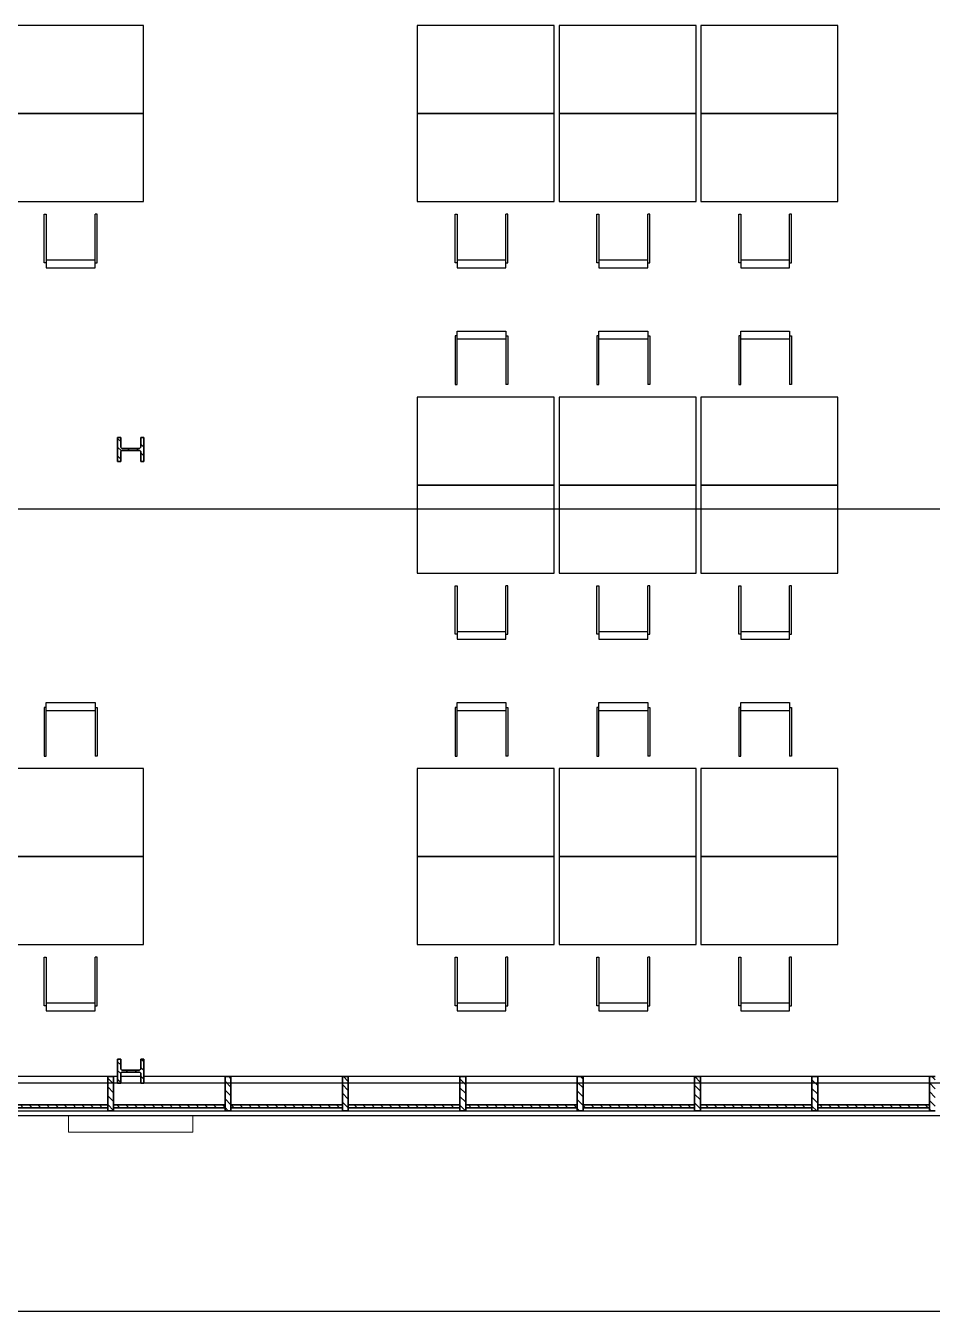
# Model space of a CAD drawing. Header units: millimetres. Extents: x -100 to 251604, y 0 to 25979.
# Drawn here: x 87144 to 96412, y 1710 to 14860 of the extents above; entities that cross this region are included whole.
import ezdxf

# ---------------------------------------------------------------- set-up
doc = ezdxf.new("R2010")
doc.units = ezdxf.units.MM
doc.layers.get('0').update_dxf_attribs({"true_color": 0xdfdfdf})
for name, color, linetype in [('Background_0', 7, 'Continuous'), ('Background_BRX_2D_Symbols', 7, 'Continuous'), ('Background_Front bricks', 7, 'Continuous'), ('Background_GLASS', 161, 'Continuous'), ('Background_WINDOW_FRAME', 253, 'Continuous'), ('Boundary_0', 7, 'Continuous'), ('Boundary_BRX_2D_Symbols', 7, 'Continuous'), ('Boundary_GLASS', 161, 'Continuous'), ('Boundary_WINDOW_FRAME', 253, 'Continuous'), ('Fill_0', 7, 'Continuous'), ('Fill_GLASS', 161, 'Continuous'), ('Fill_WINDOW_FRAME', 253, 'Continuous'), ('Viewport border', 7, 'Continuous')]:
    doc.layers.add(name, color=color, linetype=linetype)
doc.layers.add('Background_Concrete_ Reinforced', color=7, linetype='Continuous', lineweight=9)
doc.layers.add('BIM_SECTIONS', color=151, linetype='Continuous', lineweight=25)
doc.layers.add('BIM_ROOM_LINES', color=7, linetype='Continuous', plot=False)
pattern_1 = [(45, (-5377.5, -9300), (-44.90128, 44.90128), [])]

# ---------------------------------------------------------------- blocks, each defined once
blk = doc.blocks.new('*U11040')
for points in [[(-273, 246), (-273, 266), (224, 266), (224, 246)], [(-273, -254), (-323, -254), (-323, 246), (-273, 246)], [(-273, 246), (-243, 246)], [(-243, 246), (224, 246)], [(-243, -254), (-243, 246)], [(-243, -254), (-273, -254)], [(-273, -254), (-273, -274), (224, -274), (224, -254)], [(224, -254), (-243, -254)]]:
    blk.add_lwpolyline(points)
blk = doc.blocks.new('*U11099')
for p, q in [((10942, 1850), (9542, 1850)), ((9542, 1850), (9542, 950)), ((10942, 950), (10942, 1850)), ((9542, 950), (10942, 950))]:
    blk.add_line(p, q)
blk = doc.blocks.new('*U11100')
for p, q in [((10942, 950), (9542, 950)), ((9542, 950), (9542, 50)), ((10942, 50), (10942, 950)), ((9542, 50), (10942, 50))]:
    blk.add_line(p, q)
blk = doc.blocks.new('*U11109')
for p, q in [((10942, -5750), (9542, -5750)), ((9542, -5750), (9542, -6650)), ((10942, -6650), (10942, -5750)), ((9542, -6650), (10942, -6650))]:
    blk.add_line(p, q)
blk = doc.blocks.new('*U11110')
for p, q in [((10942, -6650), (9542, -6650)), ((9542, -6650), (9542, -7550)), ((10942, -7550), (10942, -6650)), ((9542, -7550), (10942, -7550))]:
    blk.add_line(p, q)
blk = doc.blocks.new('*U11111')
for p, q in [((15142, 1850), (13742, 1850)), ((13742, 1850), (13742, 950)), ((15142, 950), (15142, 1850)), ((13742, 950), (15142, 950))]:
    blk.add_line(p, q)
blk = doc.blocks.new('*U11112')
for p, q in [((15142, 950), (13742, 950)), ((13742, 950), (13742, 50)), ((15142, 50), (15142, 950)), ((13742, 50), (15142, 50))]:
    blk.add_line(p, q)
blk = doc.blocks.new('*U11113')
for p, q in [((16592, 1850), (15192, 1850)), ((15192, 1850), (15192, 950)), ((16592, 950), (16592, 1850)), ((15192, 950), (16592, 950))]:
    blk.add_line(p, q)
blk = doc.blocks.new('*U11114')
for p, q in [((16592, 950), (15192, 950)), ((15192, 950), (15192, 50)), ((16592, 50), (16592, 950)), ((15192, 50), (16592, 50))]:
    blk.add_line(p, q)
blk = doc.blocks.new('*U11115')
for p, q in [((18042, 1850), (16642, 1850)), ((16642, 1850), (16642, 950)), ((18042, 950), (18042, 1850)), ((16642, 950), (18042, 950))]:
    blk.add_line(p, q)
blk = doc.blocks.new('*U11116')
for p, q in [((18042, 950), (16642, 950)), ((16642, 950), (16642, 50)), ((18042, 50), (18042, 950)), ((16642, 50), (18042, 50))]:
    blk.add_line(p, q)
blk = doc.blocks.new('*U11117')
for p, q in [((15142, -1950), (13742, -1950)), ((13742, -1950), (13742, -2850)), ((15142, -2850), (15142, -1950)), ((13742, -2850), (15142, -2850))]:
    blk.add_line(p, q)
blk = doc.blocks.new('*U11118')
for p, q in [((15142, -2850), (13742, -2850)), ((13742, -2850), (13742, -3750)), ((15142, -3750), (15142, -2850)), ((13742, -3750), (15142, -3750))]:
    blk.add_line(p, q)
blk = doc.blocks.new('*U11119')
for p, q in [((16592, -1950), (15192, -1950)), ((15192, -1950), (15192, -2850)), ((16592, -2850), (16592, -1950)), ((15192, -2850), (16592, -2850))]:
    blk.add_line(p, q)
blk = doc.blocks.new('*U11120')
for p, q in [((16592, -2850), (15192, -2850)), ((15192, -2850), (15192, -3750)), ((16592, -3750), (16592, -2850)), ((15192, -3750), (16592, -3750))]:
    blk.add_line(p, q)
blk = doc.blocks.new('*U11121')
for p, q in [((18042, -1950), (16642, -1950)), ((16642, -1950), (16642, -2850)), ((18042, -2850), (18042, -1950)), ((16642, -2850), (18042, -2850))]:
    blk.add_line(p, q)
blk = doc.blocks.new('*U11122')
for p, q in [((18042, -2850), (16642, -2850)), ((16642, -2850), (16642, -3750)), ((18042, -3750), (18042, -2850)), ((16642, -3750), (18042, -3750))]:
    blk.add_line(p, q)
blk = doc.blocks.new('*U11123')
for p, q in [((15142, -5750), (13742, -5750)), ((13742, -5750), (13742, -6650)), ((15142, -6650), (15142, -5750)), ((13742, -6650), (15142, -6650))]:
    blk.add_line(p, q)
blk = doc.blocks.new('*U11124')
for p, q in [((15142, -6650), (13742, -6650)), ((13742, -6650), (13742, -7550)), ((15142, -7550), (15142, -6650)), ((13742, -7550), (15142, -7550))]:
    blk.add_line(p, q)
blk = doc.blocks.new('*U11125')
for p, q in [((16592, -5750), (15192, -5750)), ((15192, -5750), (15192, -6650)), ((16592, -6650), (16592, -5750)), ((15192, -6650), (16592, -6650))]:
    blk.add_line(p, q)
blk = doc.blocks.new('*U11126')
for p, q in [((16592, -6650), (15192, -6650)), ((15192, -6650), (15192, -7550)), ((16592, -7550), (16592, -6650)), ((15192, -7550), (16592, -7550))]:
    blk.add_line(p, q)
blk = doc.blocks.new('*U11127')
for p, q in [((18042, -5750), (16642, -5750)), ((16642, -5750), (16642, -6650)), ((18042, -6650), (18042, -5750)), ((16642, -6650), (18042, -6650))]:
    blk.add_line(p, q)
blk = doc.blocks.new('*U11128')
for p, q in [((18042, -6650), (16642, -6650)), ((16642, -6650), (16642, -7550)), ((18042, -7550), (18042, -6650)), ((16642, -7550), (18042, -7550))]:
    blk.add_line(p, q)
blk = doc.blocks.new('Main_Floor 1__section__..%5CMainBuilding.dwg', base_point=(-3895, -13010))
at = {"layer": 'Fill_0', "extrusion": (5.21602e-28, -3.86649e-28, -1)}
h = blk.add_hatch(dxfattribs=at)
h.set_pattern_fill('ANSI31', color=256, scale=20, style=0)
h.set_pattern_definition(pattern_1)
edge = h.paths.add_edge_path()
edge.add_spline(control_points=[(-10710, -2515), (-10710, -2494), (-10731, -2494)], knot_values=[-0.785398, -0.785398, -0.785398, 0.785398, 0.785398, 0.785398], weights=[1, 0.707107, 1], degree=2, periodic=0)
edge.add_line((-10731, -2494), (-10895, -2494))
edge.add_spline(control_points=[(-10895, -2494), (-10916, -2494), (-10916, -2515)], knot_values=[-0.785398, -0.785398, -0.785398, 0.785398, 0.785398, 0.785398], weights=[1, 0.707107, 1], degree=2, periodic=0)
edge.add_line((-10916, -2515), (-10916, -2609))
edge.add_line((-10916, -2609), (-10948, -2609))
edge.add_line((-10948, -2609), (-10948, -2361))
edge.add_line((-10948, -2361), (-10916, -2361))
edge.add_line((-10916, -2361), (-10916, -2455))
edge.add_spline(control_points=[(-10916, -2455), (-10916, -2476), (-10895, -2476)], knot_values=[-0.785398, -0.785398, -0.785398, 0.785398, 0.785398, 0.785398], weights=[1, 0.707107, 1], degree=2, periodic=0)
edge.add_line((-10895, -2476), (-10731, -2476))
edge.add_spline(control_points=[(-10731, -2476), (-10710, -2476), (-10710, -2455)], knot_values=[-0.785398, -0.785398, -0.785398, 0.785398, 0.785398, 0.785398], weights=[1, 0.707107, 1], degree=2, periodic=0)
edge.add_line((-10710, -2455), (-10710, -2361))
edge.add_line((-10710, -2361), (-10678, -2361))
edge.add_line((-10678, -2361), (-10678, -2609))
edge.add_line((-10678, -2609), (-10710, -2609))
edge.add_line((-10710, -2609), (-10710, -2515))
at = {"layer": 'Fill_0', "extrusion": (7.55294e-28, -1.96939e-28, -1)}
h = blk.add_hatch(dxfattribs=at)
h.set_pattern_fill('ANSI31', color=256, scale=20, style=0)
h.set_pattern_definition(pattern_1)
edge = h.paths.add_edge_path()
edge.add_line((-10678, -8968), (-10710, -8968))
edge.add_line((-10710, -8968), (-10710, -8874))
edge.add_spline(control_points=[(-10710, -8874), (-10710, -8853), (-10731, -8853)], knot_values=[-0.785398, -0.785398, -0.785398, 0.785398, 0.785398, 0.785398], weights=[1, 0.707107, 1], degree=2, periodic=0)
edge.add_line((-10731, -8853), (-10895, -8853))
edge.add_spline(control_points=[(-10895, -8853), (-10916, -8853), (-10916, -8874)], knot_values=[-0.785398, -0.785398, -0.785398, 0.785398, 0.785398, 0.785398], weights=[1, 0.707107, 1], degree=2, periodic=0)
edge.add_line((-10916, -8874), (-10916, -8968))
edge.add_line((-10916, -8968), (-10948, -8968))
edge.add_line((-10948, -8968), (-10948, -8720))
edge.add_line((-10948, -8720), (-10916, -8720))
edge.add_line((-10916, -8720), (-10916, -8814))
edge.add_spline(control_points=[(-10916, -8814), (-10916, -8835), (-10895, -8835)], knot_values=[-0.785398, -0.785398, -0.785398, 0.785398, 0.785398, 0.785398], weights=[1, 0.707107, 1], degree=2, periodic=0)
edge.add_line((-10895, -8835), (-10731, -8835))
edge.add_spline(control_points=[(-10731, -8835), (-10710, -8835), (-10710, -8814)], knot_values=[-0.785398, -0.785398, -0.785398, 0.785398, 0.785398, 0.785398], weights=[1, 0.707107, 1], degree=2, periodic=0)
edge.add_line((-10710, -8814), (-10710, -8720))
edge.add_line((-10710, -8720), (-10678, -8720))
edge.add_line((-10678, -8720), (-10678, -8968))
at = {"layer": 'Fill_GLASS', "extrusion": (0, 0, -1)}
h = blk.add_hatch(dxfattribs=at)
h.set_pattern_fill('ANSI31', color=256, scale=20, style=0)
h.set_pattern_definition(pattern_1)
h.paths.add_polyline_path([(-9437, -9220), (-10577, -9220), (-10577, -9190), (-9437, -9190)])
h = blk.add_hatch(dxfattribs=at)
h.set_pattern_fill('ANSI31', color=256, scale=20, style=0)
h.set_pattern_definition(pattern_1)
h.paths.add_polyline_path([(-10637, -9220), (-11777, -9220), (-11777, -9190), (-10637, -9190)])
h = blk.add_hatch(dxfattribs=at)
h.set_pattern_fill('ANSI31', color=256, scale=20, style=0)
h.set_pattern_definition(pattern_1)
h.paths.add_polyline_path([(-11837, -9220), (-12977, -9220), (-12977, -9190), (-11837, -9190)])
h = blk.add_hatch(dxfattribs=at)
h.set_pattern_fill('ANSI31', color=256, scale=20, style=0)
h.set_pattern_definition(pattern_1)
h.paths.add_polyline_path([(-13037, -9220), (-14177, -9220), (-14177, -9190), (-13037, -9190)])
h = blk.add_hatch(dxfattribs=at)
h.set_pattern_fill('ANSI31', color=256, scale=20, style=0)
h.set_pattern_definition(pattern_1)
h.paths.add_polyline_path([(-14237, -9220), (-15377, -9220), (-15377, -9190), (-14237, -9190)])
h = blk.add_hatch(dxfattribs=at)
h.set_pattern_fill('ANSI31', color=256, scale=20, style=0)
h.set_pattern_definition(pattern_1)
h.paths.add_polyline_path([(-15437, -9220), (-16577, -9220), (-16577, -9190), (-15437, -9190)])
h = blk.add_hatch(dxfattribs=at)
h.set_pattern_fill('ANSI31', color=256, scale=20, style=0)
h.set_pattern_definition(pattern_1)
h.paths.add_polyline_path([(-16637, -9220), (-17777, -9220), (-17777, -9190), (-16637, -9190)])
h = blk.add_hatch(dxfattribs=at)
h.set_pattern_fill('ANSI31', color=256, scale=20, style=0)
h.set_pattern_definition(pattern_1)
h.paths.add_polyline_path([(-17837, -9220), (-18977, -9220), (-18977, -9190), (-17837, -9190)])
at = {"layer": 'Fill_WINDOW_FRAME', "extrusion": (0, 0, -1)}
h = blk.add_hatch(dxfattribs=at)
h.set_pattern_fill('ANSI31', color=256, scale=20, style=0)
h.set_pattern_definition(pattern_1)
h.paths.add_polyline_path([(-10637, -8900), (-10577, -8900), (-10577, -9250), (-10637, -9250)])
h = blk.add_hatch(dxfattribs=at)
h.set_pattern_fill('ANSI31', color=256, scale=20, style=0)
h.set_pattern_definition(pattern_1)
h.paths.add_polyline_path([(-11837, -8900), (-11777, -8900), (-11777, -9250), (-11837, -9250)])
h = blk.add_hatch(dxfattribs=at)
h.set_pattern_fill('ANSI31', color=256, scale=20, style=0)
h.set_pattern_definition(pattern_1)
h.paths.add_polyline_path([(-13037, -8900), (-12977, -8900), (-12977, -9250), (-13037, -9250)])
h = blk.add_hatch(dxfattribs=at)
h.set_pattern_fill('ANSI31', color=256, scale=20, style=0)
h.set_pattern_definition(pattern_1)
h.paths.add_polyline_path([(-14237, -8900), (-14177, -8900), (-14177, -9250), (-14237, -9250)])
h = blk.add_hatch(dxfattribs=at)
h.set_pattern_fill('ANSI31', color=256, scale=20, style=0)
h.set_pattern_definition(pattern_1)
h.paths.add_polyline_path([(-15437, -8900), (-15377, -8900), (-15377, -9250), (-15437, -9250)])
h = blk.add_hatch(dxfattribs=at)
h.set_pattern_fill('ANSI31', color=256, scale=20, style=0)
h.set_pattern_definition(pattern_1)
h.paths.add_polyline_path([(-16637, -8900), (-16577, -8900), (-16577, -9250), (-16637, -9250)])
h = blk.add_hatch(dxfattribs=at)
h.set_pattern_fill('ANSI31', color=256, scale=20, style=0)
h.set_pattern_definition(pattern_1)
h.paths.add_polyline_path([(-17837, -8900), (-17777, -8900), (-17777, -9250), (-17837, -9250)])
h = blk.add_hatch(dxfattribs=at)
h.set_pattern_fill('ANSI31', color=256, scale=20, style=0)
h.set_pattern_definition(pattern_1)
h.paths.add_polyline_path([(-19037, -8900), (-18977, -8900), (-18977, -9250), (-19037, -9250)])
at = {"layer": 'Background_0'}
for p, q in [((10710, -2361), (10678, -2361)), ((10678, -2361), (10678, -2609)), ((10710, -2455), (10710, -2361)), ((10948, -2361), (10916, -2361)), ((10916, -2361), (10916, -2455)), ((10948, -2609), (10948, -2361)), ((10895, -2476), (10731, -2476)), ((10731, -2494), (10895, -2494)), ((10678, -2609), (10710, -2609)), ((10710, -2609), (10710, -2515)), ((10916, -2515), (10916, -2609)), ((10916, -2609), (10948, -2609)), ((10678, -8720), (10678, -8968)), ((10710, -8720), (10678, -8720)), ((10710, -8814), (10710, -8720)), ((10948, -8720), (10916, -8720)), ((10916, -8720), (10916, -8814)), ((10948, -8968), (10948, -8720)), ((10710, -8968), (10710, -8874)), ((10895, -8835), (10731, -8835)), ((10731, -8853), (10895, -8853)), ((10916, -8874), (10916, -8968)), ((10678, -8968), (10710, -8968)), ((10916, -8968), (10948, -8968))]:
    blk.add_line(p, q, dxfattribs=at)
at = {"layer": 'Background_0', "extrusion": (0, 0, -1)}
for centre, start, end in [((-10731, -2455), 270, 0), ((-10731, -2515), 0, 90), ((-10895, -2455), 180, 270), ((-10895, -2515), 90, 180), ((-10731, -8814), 270, 0), ((-10731, -8874), 0, 90), ((-10895, -8814), 180, 270), ((-10895, -8874), 90, 180)]:
    blk.add_arc(centre, 21, start, end, dxfattribs=at)
at = {"layer": 'Background_Concrete_ Reinforced'}
for p, q in [((10178, -9300), (10178, -9468)), ((11448, -9468), (11448, -9300)), ((10178, -9468), (11448, -9468))]:
    blk.add_line(p, q, dxfattribs=at)
at = {"layer": 'Background_Front bricks'}
for p, q in [((25978, -9300), (5378, -9300)), ((20237, -9300), (5778, -9300))]:
    blk.add_line(p, q, dxfattribs=at)
at = {"layer": 'Background_GLASS'}
for p, q in [((10577, -9190), (9437, -9190)), ((10577, -9220), (10577, -9190)), ((10637, -9190), (10637, -9220)), ((11777, -9190), (10637, -9190)), ((11777, -9220), (11777, -9190)), ((12977, -9190), (11837, -9190)), ((11837, -9190), (11837, -9220)), ((12977, -9220), (12977, -9190)), ((14177, -9190), (13037, -9190)), ((13037, -9190), (13037, -9220)), ((14177, -9220), (14177, -9190)), ((15377, -9190), (14237, -9190)), ((14237, -9190), (14237, -9220)), ((15377, -9220), (15377, -9190)), ((16577, -9190), (15437, -9190)), ((15437, -9190), (15437, -9220)), ((16577, -9220), (16577, -9190)), ((16637, -9190), (16637, -9220)), ((17777, -9190), (16637, -9190)), ((17777, -9220), (17777, -9190)), ((18977, -9190), (17837, -9190)), ((17837, -9190), (17837, -9220)), ((18977, -9220), (18977, -9190)), ((9437, -9220), (10577, -9220)), ((10637, -9220), (11777, -9220)), ((11837, -9220), (12977, -9220)), ((13037, -9220), (14177, -9220)), ((14237, -9220), (15377, -9220)), ((15437, -9220), (16577, -9220)), ((16637, -9220), (17777, -9220)), ((17837, -9220), (18977, -9220))]:
    blk.add_line(p, q, dxfattribs=at)
at = {"layer": 'Background_WINDOW_FRAME'}
for p, q in [((10577, -8900), (9437, -8900)), ((10577, -9190), (10577, -8900)), ((10637, -8900), (10577, -8900)), ((10577, -8900), (10577, -9250)), ((10637, -9250), (10637, -8900)), ((10678, -8900), (10637, -8900)), ((10916, -8900), (10710, -8900)), ((11777, -8900), (10948, -8900)), ((11777, -9190), (11777, -8900)), ((11837, -8900), (11777, -8900)), ((11777, -8900), (11777, -9250)), ((11837, -9250), (11837, -8900)), ((12977, -8900), (11837, -8900)), ((12977, -9190), (12977, -8900)), ((12977, -8900), (12977, -9250)), ((13037, -8900), (12977, -8900)), ((13037, -9250), (13037, -8900)), ((14177, -8900), (13037, -8900)), ((14177, -9190), (14177, -8900)), ((14177, -8900), (14177, -9250)), ((14237, -8900), (14177, -8900)), ((14237, -9250), (14237, -8900)), ((15377, -8900), (14237, -8900)), ((15377, -9190), (15377, -8900)), ((15437, -8900), (15377, -8900)), ((15377, -8900), (15377, -9250)), ((15437, -9250), (15437, -8900)), ((16577, -8900), (15437, -8900)), ((16577, -9190), (16577, -8900)), ((16637, -8900), (16577, -8900)), ((16577, -8900), (16577, -9250)), ((16637, -9250), (16637, -8900)), ((17777, -8900), (16637, -8900)), ((17777, -9190), (17777, -8900)), ((17837, -8900), (17777, -8900)), ((17777, -8900), (17777, -9250)), ((17837, -9250), (17837, -8900)), ((18977, -8900), (17837, -8900)), ((18977, -9190), (18977, -8900)), ((19037, -8900), (18977, -8900)), ((18977, -8900), (18977, -9250)), ((9437, -9250), (10577, -9250)), ((10577, -9250), (10577, -9220)), ((10577, -9250), (10637, -9250)), ((10637, -9250), (11777, -9250)), ((11777, -9250), (11777, -9220)), ((11777, -9250), (11837, -9250)), ((11837, -9250), (12977, -9250)), ((12977, -9250), (12977, -9220)), ((12977, -9250), (13037, -9250)), ((13037, -9250), (14177, -9250)), ((14177, -9250), (14177, -9220)), ((14177, -9250), (14237, -9250)), ((14237, -9250), (15377, -9250)), ((15377, -9250), (15377, -9220)), ((15377, -9250), (15437, -9250)), ((15437, -9250), (16577, -9250)), ((16577, -9250), (16577, -9220)), ((16577, -9250), (16637, -9250)), ((16637, -9250), (17777, -9250)), ((17777, -9250), (17777, -9220)), ((17777, -9250), (17837, -9250)), ((17837, -9250), (18977, -9250)), ((18977, -9250), (18977, -9220)), ((18977, -9250), (19037, -9250))]:
    blk.add_line(p, q, dxfattribs=at)
at = {"layer": 'BIM_ROOM_LINES'}
blk.add_line((25646, -8968), (5710, -8968), dxfattribs=at)
at = {"layer": 'BIM_SECTIONS'}
for points in [[(-218, -3092), (46823, -3092)], [(0, -11300), (46605, -11300)]]:
    blk.add_lwpolyline(points, dxfattribs=at)
at = {"layer": 'Boundary_0'}
for p, q in [((10678, -2609), (10678, -2361)), ((10678, -2361), (10710, -2361)), ((10710, -2361), (10710, -2455)), ((10916, -2455), (10916, -2361)), ((10916, -2361), (10948, -2361)), ((10948, -2361), (10948, -2609)), ((10731, -2476), (10895, -2476)), ((10895, -2494), (10731, -2494)), ((10710, -2609), (10678, -2609)), ((10710, -2515), (10710, -2609)), ((10916, -2609), (10916, -2515)), ((10948, -2609), (10916, -2609)), ((10678, -8968), (10678, -8720)), ((10678, -8720), (10710, -8720)), ((10710, -8720), (10710, -8814)), ((10916, -8814), (10916, -8720)), ((10916, -8720), (10948, -8720)), ((10948, -8720), (10948, -8968)), ((10710, -8874), (10710, -8968)), ((10731, -8835), (10895, -8835)), ((10895, -8853), (10731, -8853)), ((10916, -8968), (10916, -8874)), ((10710, -8968), (10678, -8968)), ((10948, -8968), (10916, -8968))]:
    blk.add_line(p, q, dxfattribs=at)
for centre, start, end in [((10731, -2455), 180, 270), ((10731, -2515), 90, 180), ((10895, -2455), 270, 0), ((10895, -2515), 0, 90), ((10731, -8814), 180, 270), ((10731, -8874), 90, 180), ((10895, -8814), 270, 0), ((10895, -8874), 0, 90)]:
    blk.add_arc(centre, 21, start, end, dxfattribs=at)
at = {"layer": 'Boundary_GLASS'}
for p, q in [((9437, -9190), (10577, -9190)), ((10577, -9190), (10577, -9220)), ((10637, -9220), (10637, -9190)), ((10637, -9190), (11777, -9190)), ((11777, -9190), (11777, -9220)), ((11837, -9220), (11837, -9190)), ((11837, -9190), (12977, -9190)), ((12977, -9190), (12977, -9220)), ((13037, -9220), (13037, -9190)), ((13037, -9190), (14177, -9190)), ((14177, -9190), (14177, -9220)), ((14237, -9220), (14237, -9190)), ((14237, -9190), (15377, -9190)), ((15377, -9190), (15377, -9220)), ((15437, -9220), (15437, -9190)), ((15437, -9190), (16577, -9190)), ((16577, -9190), (16577, -9220)), ((16637, -9220), (16637, -9190)), ((16637, -9190), (17777, -9190)), ((17777, -9190), (17777, -9220)), ((17837, -9220), (17837, -9190)), ((17837, -9190), (18977, -9190)), ((18977, -9190), (18977, -9220)), ((10577, -9220), (9437, -9220)), ((11777, -9220), (10637, -9220)), ((12977, -9220), (11837, -9220)), ((14177, -9220), (13037, -9220)), ((15377, -9220), (14237, -9220)), ((16577, -9220), (15437, -9220)), ((17777, -9220), (16637, -9220)), ((18977, -9220), (17837, -9220))]:
    blk.add_line(p, q, dxfattribs=at)
at = {"layer": 'Boundary_WINDOW_FRAME'}
for p, q in [((10577, -9250), (10577, -8900)), ((10577, -8900), (10637, -8900)), ((10637, -8900), (10637, -9250)), ((11777, -9250), (11777, -8900)), ((11777, -8900), (11837, -8900)), ((11837, -8900), (11837, -9250)), ((12977, -9250), (12977, -8900)), ((12977, -8900), (13037, -8900)), ((13037, -8900), (13037, -9250)), ((14177, -9250), (14177, -8900)), ((14177, -8900), (14237, -8900)), ((14237, -8900), (14237, -9250)), ((15377, -9250), (15377, -8900)), ((15377, -8900), (15437, -8900)), ((15437, -8900), (15437, -9250)), ((16577, -9250), (16577, -8900)), ((16577, -8900), (16637, -8900)), ((16637, -8900), (16637, -9250)), ((17777, -9250), (17777, -8900)), ((17777, -8900), (17837, -8900)), ((17837, -8900), (17837, -9250)), ((18977, -9250), (18977, -8900)), ((18977, -8900), (19037, -8900)), ((10637, -9250), (10577, -9250)), ((11837, -9250), (11777, -9250)), ((13037, -9250), (12977, -9250)), ((14237, -9250), (14177, -9250)), ((15437, -9250), (15377, -9250)), ((16637, -9250), (16577, -9250)), ((17837, -9250), (17777, -9250)), ((19037, -9250), (18977, -9250))]:
    blk.add_line(p, q, dxfattribs=at)
at = {"layer": 'Background_BRX_2D_Symbols'}
for name in ['*U11099', '*U11111', '*U11113', '*U11115', '*U11100', '*U11112', '*U11114', '*U11116', '*U11117', '*U11119', '*U11121', '*U11118', '*U11120', '*U11122', '*U11109', '*U11123', '*U11125', '*U11127', '*U11110', '*U11124', '*U11126', '*U11128']:
    blk.add_blockref(name, (0, 0), dxfattribs=at)
at = {"layer": 'Boundary_BRX_2D_Symbols', "xscale": -1, "rotation": 270.0000000000003}
for p in [(10202, -303), (14402, -303), (15852, -303), (17302, -303), (14402, -4103), (15852, -4103), (17302, -4103), (10202, -7903), (14402, -7903), (15852, -7903), (17302, -7903)]:
    blk.add_blockref('*U11040', p, dxfattribs=at)
at = {"layer": 'Boundary_BRX_2D_Symbols', "rotation": 269.9999999999998}
for p in [(14402, -1597), (15852, -1597), (17302, -1597), (10202, -5397), (14402, -5397), (15852, -5397), (17302, -5397)]:
    blk.add_blockref('*U11040', p, dxfattribs=at)

msp = doc.modelspace()

# ---------------------------------------------------------------- block references
at = {"layer": 'Viewport border'}
msp.add_blockref('Main_Floor 1__section__..%5CMainBuilding.dwg', (73510, 0), dxfattribs=at)

doc.saveas('drawing.dxf')
